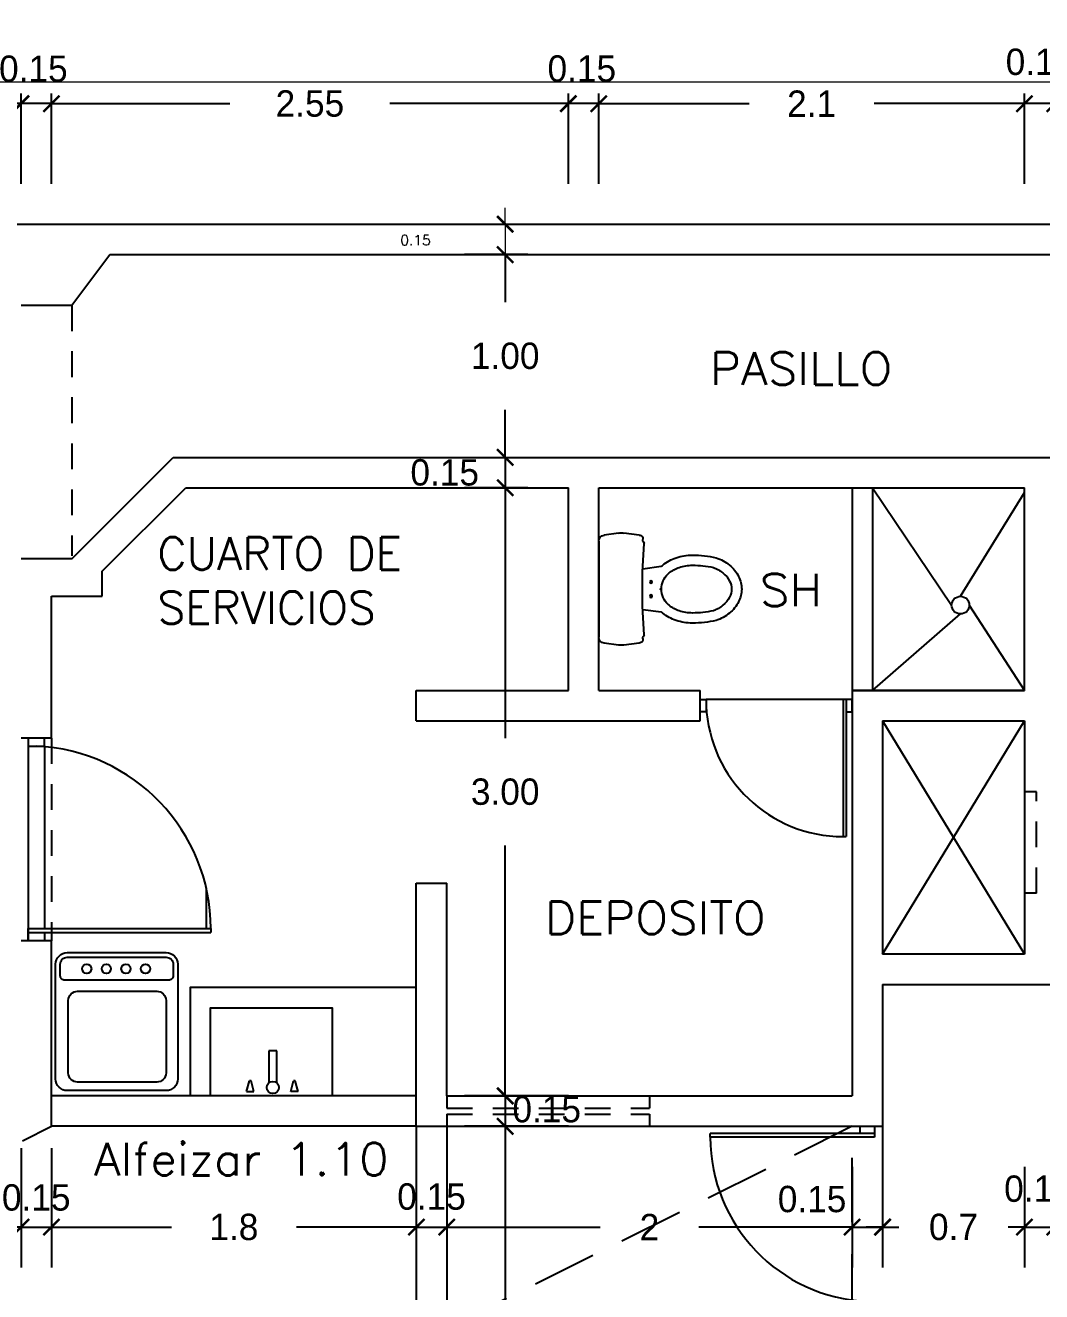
# Model space of a CAD drawing. Header units: millimetres. Extents: x 223 to 336, y 70 to 139.
# Drawn here: x 314.2 to 319.22, y 129.9 to 136.14 of the extents above; entities that cross this region are included whole.
import ezdxf

# ---------------------------------------------------------------- set-up
doc = ezdxf.new("R2010")
doc.units = ezdxf.units.MM
doc.linetypes.add('HIDDEN', pattern=[9.525, 6.35, -3.175])
doc.layers.add('COTAS', color=3, linetype='Continuous', lineweight=9)
for name, color, linetype in [('MUEBLES', 253, 'Continuous'), ('MUROS', 5, 'Continuous'), ('MUROS-BAJOS', 40, 'Continuous'), ('pisos', 8, 'Continuous'), ('PROYECCIONES', 6, 'HIDDEN'), ('PUERTAS', 2, 'Continuous'), ('TEXTOS', 4, 'Continuous')]:
    doc.layers.add(name, color=color, linetype=linetype)
doc.styles.add('ROMANS', font='romans.shx', dxfattribs={"height": 0.05})
doc.dimstyles.new('ISO-25', dxfattribs={"dimtxt": 0.13, "dimasz": 0.08, "dimexe": 0.2, "dimexo": 0.2, "dimgap": 0.2, "dimtad": 0, "dimtih": 1, "dimtoh": 1, "dimdec": 3, "dimdsep": 46, "dimtxsty": 'Standard', "dimblk": 'ARCHTICK', "dimcen": 3, "dimadec": 0, "dimazin": 0, "dimtfac": 1, "dimtdec": 3, "dimtmove": 0, "dimatfit": 3, "dimldrblk": 'ARCHTICK', "dimfxl": 1, "dimarcsym": 0})

# ---------------------------------------------------------------- blocks, each defined once
blk = doc.blocks.new('_ARCHTICK')
at = {"color": 0, "linetype": 'ByBlock', "const_width": 0.15}
blk.add_lwpolyline([(-0.5, -0.5), (0.5, 0.5)], dxfattribs=at)
blk = doc.blocks.new('*D321')
at = {"layer": 'COTAS', "color": 0, "lineweight": -2, "ltscale": 0.05, "transparency": 16777216}
for p, q in [((298.2851, 135.3628), (298.2851, 136.9133)), ((334.345, 135.3628), (334.345, 136.9133)), ((298.2851, 136.8633), (315.8659, 136.8633)), ((334.345, 136.8633), (316.7642, 136.8633))]:
    blk.add_line(p, q, dxfattribs=at)
at = {"layer": 'Defpoints', "color": 0, "ltscale": 0.05, "transparency": 16777216}
for p in [(298.2851, 136.8633), (298.2851, 135.1628), (334.345, 135.1628)]:
    blk.add_point(p, dxfattribs=at)
at = {"layer": 'COTAS', "color": 0, "lineweight": -2, "ltscale": 0.05, "transparency": 16777216, "xscale": 0.08, "yscale": 0.08, "zscale": 0.08, "rotation": 180}
blk.add_blockref('_ARCHTICK', (298.2851, 136.8633), dxfattribs=at)
at = {"layer": 'COTAS', "color": 0, "lineweight": -2, "ltscale": 0.05, "transparency": 16777216, "xscale": 0.08, "yscale": 0.08, "zscale": 0.08}
blk.add_blockref('_ARCHTICK', (334.345, 136.8633), dxfattribs=at)
at = {"layer": 'COTAS', "color": 0, "ltscale": 0.05, "transparency": 16777216, "insert": (316.315, 136.8633), "char_height": 0.13, "attachment_point": 5}
blk.add_mtext('36.06', dxfattribs=at)
blk = doc.blocks.new('*D382')
at = {"layer": 'COTAS', "color": 0, "lineweight": -2, "ltscale": 0.05, "transparency": 16777216}
for p, q in [((316.8806, 130.7128), (316.3691, 130.7128)), ((316.5691, 130.7128), (316.5691, 129.1778)), ((316.5691, 127.1128), (316.5691, 128.6478)), ((316.8806, 127.1128), (316.3691, 127.1128))]:
    blk.add_line(p, q, dxfattribs=at)
at = {"layer": 'Defpoints', "color": 0, "ltscale": 0.05, "transparency": 16777216}
for p in [(317.0806, 130.7128), (316.5691, 127.1128), (317.0806, 127.1128)]:
    blk.add_point(p, dxfattribs=at)
at = {"layer": 'COTAS', "color": 0, "lineweight": -2, "ltscale": 0.05, "transparency": 16777216, "xscale": 0.08, "yscale": 0.08, "zscale": 0.08}
for p, rotation in [((316.5691, 130.7128), 90), ((316.5691, 127.1128), 270)]:
    blk.add_blockref('_ARCHTICK', p, dxfattribs=dict(at, rotation=rotation))
at = {"layer": 'COTAS', "color": 0, "ltscale": 0.05, "transparency": 16777216, "insert": (316.5691, 128.9128), "char_height": 0.13, "attachment_point": 5}
blk.add_mtext('3.6', dxfattribs=at)
blk = doc.blocks.new('*D390')
at = {"layer": 'COTAS', "color": 0, "lineweight": -2, "ltscale": 0.05, "transparency": 16777216}
for p, q in [((314.3306, 135.3625), (314.3306, 135.8074)), ((316.8806, 135.6675), (316.8806, 135.8074)), ((314.3306, 135.7574), (315.2106, 135.7574)), ((316.8806, 135.7574), (316.0006, 135.7574))]:
    blk.add_line(p, q, dxfattribs=at)
at = {"layer": 'Defpoints', "color": 0, "ltscale": 0.05, "transparency": 16777216}
for p in [(314.3306, 135.7574), (316.8806, 135.4675), (314.3306, 135.1625)]:
    blk.add_point(p, dxfattribs=at)
at = {"layer": 'COTAS', "color": 0, "lineweight": -2, "ltscale": 0.05, "transparency": 16777216, "xscale": 0.08, "yscale": 0.08, "zscale": 0.08, "rotation": 180}
blk.add_blockref('_ARCHTICK', (314.3306, 135.7574), dxfattribs=at)
at = {"layer": 'COTAS', "color": 0, "lineweight": -2, "ltscale": 0.05, "transparency": 16777216, "xscale": 0.08, "yscale": 0.08, "zscale": 0.08}
blk.add_blockref('_ARCHTICK', (316.8806, 135.7574), dxfattribs=at)
at = {"layer": 'COTAS', "color": 0, "ltscale": 0.05, "transparency": 16777216, "insert": (315.6056, 135.7574), "char_height": 0.13, "attachment_point": 5}
blk.add_mtext('2.55', dxfattribs=at)
blk = doc.blocks.new('*D433')
at = {"layer": 'COTAS', "color": 0, "lineweight": -2, "ltscale": 0.05, "transparency": 16777216}
for p, q in [((316.1306, 130.6628), (316.1306, 130.0158)), ((314.3306, 130.6056), (314.3306, 130.0158)), ((314.3306, 130.2158), (314.9223, 130.2158)), ((316.1306, 130.2158), (315.539, 130.2158))]:
    blk.add_line(p, q, dxfattribs=at)
at = {"layer": 'Defpoints', "color": 0, "ltscale": 0.05, "transparency": 16777216}
for p in [(314.3306, 130.8056), (316.1306, 130.8628), (316.1306, 130.2158)]:
    blk.add_point(p, dxfattribs=at)
at = {"layer": 'COTAS', "color": 0, "lineweight": -2, "ltscale": 0.05, "transparency": 16777216, "xscale": 0.08, "yscale": 0.08, "zscale": 0.08, "rotation": 180}
blk.add_blockref('_ARCHTICK', (314.3306, 130.2158), dxfattribs=at)
at = {"layer": 'COTAS', "color": 0, "lineweight": -2, "ltscale": 0.05, "transparency": 16777216, "xscale": 0.08, "yscale": 0.08, "zscale": 0.08}
blk.add_blockref('_ARCHTICK', (316.1306, 130.2158), dxfattribs=at)
at = {"layer": 'COTAS', "color": 0, "ltscale": 0.05, "transparency": 16777216, "insert": (315.2306, 130.2158), "char_height": 0.13, "attachment_point": 5}
blk.add_mtext('1.8', dxfattribs=at)
blk = doc.blocks.new('*D432')
at = {"layer": 'COTAS', "color": 0, "lineweight": -2, "ltscale": 0.05, "transparency": 16777216}
for p, q in [((314.1806, 130.6056), (314.1806, 130.0158)), ((314.3306, 130.6056), (314.3306, 130.0158)), ((314.1806, 130.2158), (314.1006, 130.2158)), ((314.1806, 130.2158), (314.3306, 130.2158)), ((314.3306, 130.2158), (314.4106, 130.2158))]:
    blk.add_line(p, q, dxfattribs=at)
at = {"layer": 'Defpoints', "color": 0, "ltscale": 0.05, "transparency": 16777216}
for p in [(314.1806, 130.8056), (314.3306, 130.8056), (314.3306, 130.2158)]:
    blk.add_point(p, dxfattribs=at)
at = {"layer": 'COTAS', "color": 0, "lineweight": -2, "ltscale": 0.05, "transparency": 16777216, "xscale": 0.08, "yscale": 0.08, "zscale": 0.08}
blk.add_blockref('_ARCHTICK', (314.1806, 130.2158), dxfattribs=at)
at = {"layer": 'COTAS', "color": 0, "lineweight": -2, "ltscale": 0.05, "transparency": 16777216, "xscale": 0.08, "yscale": 0.08, "zscale": 0.08, "rotation": 180}
blk.add_blockref('_ARCHTICK', (314.3306, 130.2158), dxfattribs=at)
at = {"layer": 'COTAS', "color": 0, "ltscale": 0.05, "transparency": 16777216, "insert": (314.2556, 130.3611), "char_height": 0.13, "attachment_point": 5}
blk.add_mtext('0.15', dxfattribs=at)
blk = doc.blocks.new('*D385')
at = {"layer": 'COTAS', "color": 0, "lineweight": -2, "ltscale": 0.05, "transparency": 16777216}
for p, q in [((312.3806, 135.3625), (312.3806, 135.8074)), ((314.1806, 135.6675), (314.1806, 135.8074)), ((312.3806, 135.7574), (312.9723, 135.7574)), ((314.1806, 135.7574), (313.589, 135.7574))]:
    blk.add_line(p, q, dxfattribs=at)
at = {"layer": 'Defpoints', "color": 0, "ltscale": 0.05, "transparency": 16777216}
for p in [(312.3806, 135.7574), (314.1806, 135.4675), (312.3806, 135.1625)]:
    blk.add_point(p, dxfattribs=at)
at = {"layer": 'COTAS', "color": 0, "lineweight": -2, "ltscale": 0.05, "transparency": 16777216, "xscale": 0.08, "yscale": 0.08, "zscale": 0.08, "rotation": 180}
blk.add_blockref('_ARCHTICK', (312.3806, 135.7574), dxfattribs=at)
at = {"layer": 'COTAS', "color": 0, "lineweight": -2, "ltscale": 0.05, "transparency": 16777216, "xscale": 0.08, "yscale": 0.08, "zscale": 0.08}
blk.add_blockref('_ARCHTICK', (314.1806, 135.7574), dxfattribs=at)
at = {"layer": 'COTAS', "color": 0, "ltscale": 0.05, "transparency": 16777216, "insert": (313.2806, 135.7574), "char_height": 0.13, "attachment_point": 5}
blk.add_mtext('1.8', dxfattribs=at)
blk = doc.blocks.new('*D393')
at = {"layer": 'COTAS', "color": 0, "lineweight": -2, "ltscale": 0.05, "transparency": 16777216}
for p, q in [((314.1806, 135.3625), (314.1806, 135.8074)), ((314.3306, 135.6675), (314.3306, 135.8074)), ((314.1806, 135.7574), (314.1006, 135.7574)), ((314.3306, 135.7574), (314.1806, 135.7574)), ((314.3306, 135.7574), (314.4106, 135.7574))]:
    blk.add_line(p, q, dxfattribs=at)
at = {"layer": 'Defpoints', "color": 0, "ltscale": 0.05, "transparency": 16777216}
for p in [(314.1806, 135.7574), (314.3306, 135.4675), (314.1806, 135.1625)]:
    blk.add_point(p, dxfattribs=at)
at = {"layer": 'COTAS', "color": 0, "lineweight": -2, "ltscale": 0.05, "transparency": 16777216, "xscale": 0.08, "yscale": 0.08, "zscale": 0.08}
blk.add_blockref('_ARCHTICK', (314.1806, 135.7574), dxfattribs=at)
at = {"layer": 'COTAS', "color": 0, "lineweight": -2, "ltscale": 0.05, "transparency": 16777216, "xscale": 0.08, "yscale": 0.08, "zscale": 0.08, "rotation": 180}
blk.add_blockref('_ARCHTICK', (314.3306, 135.7574), dxfattribs=at)
at = {"layer": 'COTAS', "color": 0, "ltscale": 0.05, "transparency": 16777216, "insert": (314.2414, 135.9289), "char_height": 0.13, "attachment_point": 5}
blk.add_mtext('0.15', dxfattribs=at)
blk = doc.blocks.new('*D368')
at = {"layer": 'COTAS', "color": 0, "lineweight": -2, "ltscale": 0.05, "transparency": 16777216}
for p, q in [((316.6806, 133.8628), (316.3691, 133.8628)), ((316.5691, 133.8628), (316.5691, 132.6278)), ((316.5691, 130.8628), (316.5691, 132.0978)), ((316.8806, 130.8628), (316.3691, 130.8628))]:
    blk.add_line(p, q, dxfattribs=at)
at = {"layer": 'Defpoints', "color": 0, "ltscale": 0.05, "transparency": 16777216}
for p in [(316.8806, 133.8628), (316.5691, 130.8628), (317.0806, 130.8628)]:
    blk.add_point(p, dxfattribs=at)
at = {"layer": 'COTAS', "color": 0, "lineweight": -2, "ltscale": 0.05, "transparency": 16777216, "xscale": 0.08, "yscale": 0.08, "zscale": 0.08}
for p, rotation in [((316.5691, 133.8628), 90), ((316.5691, 130.8628), 270)]:
    blk.add_blockref('_ARCHTICK', p, dxfattribs=dict(at, rotation=rotation))
at = {"layer": 'COTAS', "color": 0, "ltscale": 0.05, "transparency": 16777216, "insert": (316.5691, 132.3628), "char_height": 0.13, "attachment_point": 5}
blk.add_mtext('3.00', dxfattribs=at)
blk = doc.blocks.new('*D451')
at = {"layer": 'COTAS', "color": 0, "lineweight": -2, "ltscale": 0.05, "transparency": 16777216}
for p, q in [((319.1306, 130.5128), (319.1306, 130.0158)), ((319.2806, 130.5321), (319.2806, 130.0158)), ((319.1306, 130.2158), (319.0506, 130.2158)), ((319.1306, 130.2158), (319.2806, 130.2158)), ((319.2806, 130.2158), (319.3606, 130.2158))]:
    blk.add_line(p, q, dxfattribs=at)
at = {"layer": 'Defpoints', "color": 0, "ltscale": 0.05, "transparency": 16777216}
for p in [(319.1306, 130.7128), (319.2806, 130.7321), (319.2806, 130.2158)]:
    blk.add_point(p, dxfattribs=at)
at = {"layer": 'COTAS', "color": 0, "lineweight": -2, "ltscale": 0.05, "transparency": 16777216, "xscale": 0.08, "yscale": 0.08, "zscale": 0.08}
blk.add_blockref('_ARCHTICK', (319.1306, 130.2158), dxfattribs=at)
at = {"layer": 'COTAS', "color": 0, "lineweight": -2, "ltscale": 0.05, "transparency": 16777216, "xscale": 0.08, "yscale": 0.08, "zscale": 0.08, "rotation": 180}
blk.add_blockref('_ARCHTICK', (319.2806, 130.2158), dxfattribs=at)
at = {"layer": 'COTAS', "color": 0, "ltscale": 0.05, "transparency": 16777216, "insert": (319.1997, 130.4044), "char_height": 0.13, "attachment_point": 5}
blk.add_mtext('0.15', dxfattribs=at)
blk = doc.blocks.new('*D450')
at = {"layer": 'COTAS', "color": 0, "lineweight": -2, "ltscale": 0.05, "transparency": 16777216}
for p, q in [((318.4306, 131.3628), (318.4306, 130.0158)), ((319.1306, 130.5128), (319.1306, 130.0158)), ((318.4306, 130.2158), (318.3506, 130.2158)), ((318.4306, 130.2158), (318.4615, 130.2158)), ((319.1306, 130.2158), (319.0998, 130.2158)), ((319.1306, 130.2158), (319.2106, 130.2158))]:
    blk.add_line(p, q, dxfattribs=at)
at = {"layer": 'Defpoints', "color": 0, "ltscale": 0.05, "transparency": 16777216}
for p in [(318.4306, 131.5628), (319.1306, 130.7128), (319.1306, 130.2158)]:
    blk.add_point(p, dxfattribs=at)
at = {"layer": 'COTAS', "color": 0, "lineweight": -2, "ltscale": 0.05, "transparency": 16777216, "xscale": 0.08, "yscale": 0.08, "zscale": 0.08}
blk.add_blockref('_ARCHTICK', (318.4306, 130.2158), dxfattribs=at)
at = {"layer": 'COTAS', "color": 0, "lineweight": -2, "ltscale": 0.05, "transparency": 16777216, "xscale": 0.08, "yscale": 0.08, "zscale": 0.08, "rotation": 180}
blk.add_blockref('_ARCHTICK', (319.1306, 130.2158), dxfattribs=at)
at = {"layer": 'COTAS', "color": 0, "ltscale": 0.05, "transparency": 16777216, "insert": (318.7806, 130.2158), "char_height": 0.13, "attachment_point": 5}
blk.add_mtext('0.7', dxfattribs=at)
blk = doc.blocks.new('*D443')
at = {"layer": 'COTAS', "color": 0, "lineweight": -2, "ltscale": 0.05, "transparency": 16777216}
for p, q in [((318.2806, 130.5128), (318.2806, 130.0158)), ((318.4306, 130.5128), (318.4306, 130.0158)), ((318.2806, 130.2158), (318.2006, 130.2158)), ((318.2806, 130.2158), (318.4306, 130.2158)), ((318.4306, 130.2158), (318.5106, 130.2158))]:
    blk.add_line(p, q, dxfattribs=at)
at = {"layer": 'Defpoints', "color": 0, "ltscale": 0.05, "transparency": 16777216}
for p in [(318.2806, 130.7128), (318.4306, 130.7128), (318.4306, 130.2158)]:
    blk.add_point(p, dxfattribs=at)
at = {"layer": 'COTAS', "color": 0, "lineweight": -2, "ltscale": 0.05, "transparency": 16777216, "xscale": 0.08, "yscale": 0.08, "zscale": 0.08}
blk.add_blockref('_ARCHTICK', (318.2806, 130.2158), dxfattribs=at)
at = {"layer": 'COTAS', "color": 0, "lineweight": -2, "ltscale": 0.05, "transparency": 16777216, "xscale": 0.08, "yscale": 0.08, "zscale": 0.08, "rotation": 180}
blk.add_blockref('_ARCHTICK', (318.4306, 130.2158), dxfattribs=at)
at = {"layer": 'COTAS', "color": 0, "ltscale": 0.05, "transparency": 16777216, "insert": (318.0829, 130.3533), "char_height": 0.13, "attachment_point": 5}
blk.add_mtext('0.15', dxfattribs=at)
blk = doc.blocks.new('*D435')
at = {"layer": 'COTAS', "color": 0, "lineweight": -2, "ltscale": 0.05, "transparency": 16777216}
for p, q in [((316.2806, 130.6628), (316.2806, 130.0158)), ((318.2806, 130.4885), (318.2806, 130.0158)), ((316.2806, 130.2158), (317.0373, 130.2158)), ((318.2806, 130.2158), (317.524, 130.2158))]:
    blk.add_line(p, q, dxfattribs=at)
at = {"layer": 'Defpoints', "color": 0, "ltscale": 0.05, "transparency": 16777216}
for p in [(316.2806, 130.8628), (318.2806, 130.6885), (318.2806, 130.2158)]:
    blk.add_point(p, dxfattribs=at)
at = {"layer": 'COTAS', "color": 0, "lineweight": -2, "ltscale": 0.05, "transparency": 16777216, "xscale": 0.08, "yscale": 0.08, "zscale": 0.08, "rotation": 180}
blk.add_blockref('_ARCHTICK', (316.2806, 130.2158), dxfattribs=at)
at = {"layer": 'COTAS', "color": 0, "lineweight": -2, "ltscale": 0.05, "transparency": 16777216, "xscale": 0.08, "yscale": 0.08, "zscale": 0.08}
blk.add_blockref('_ARCHTICK', (318.2806, 130.2158), dxfattribs=at)
at = {"layer": 'COTAS', "color": 0, "ltscale": 0.05, "transparency": 16777216, "insert": (317.2806, 130.2158), "char_height": 0.13, "attachment_point": 5}
blk.add_mtext('2', dxfattribs=at)
blk = doc.blocks.new('*D381')
at = {"layer": 'COTAS', "color": 0, "lineweight": -2, "ltscale": 0.05, "transparency": 16777216}
for p, q in [((316.5691, 130.8628), (316.5691, 130.9428)), ((316.8806, 130.8628), (316.3691, 130.8628)), ((316.5691, 130.8628), (316.5691, 130.7128)), ((316.5691, 130.8628), (316.5691, 130.7128)), ((316.8806, 130.7128), (316.3691, 130.7128)), ((316.5691, 130.7128), (316.5691, 130.6328))]:
    blk.add_line(p, q, dxfattribs=at)
at = {"layer": 'Defpoints', "color": 0, "ltscale": 0.05, "transparency": 16777216}
for p in [(317.0806, 130.8628), (316.5691, 130.7128), (317.0806, 130.7128)]:
    blk.add_point(p, dxfattribs=at)
at = {"layer": 'COTAS', "color": 0, "lineweight": -2, "ltscale": 0.05, "transparency": 16777216, "xscale": 0.08, "yscale": 0.08, "zscale": 0.08}
for p, rotation in [((316.5691, 130.8628), 270), ((316.5691, 130.7128), 90)]:
    blk.add_blockref('_ARCHTICK', p, dxfattribs=dict(at, rotation=rotation))
at = {"layer": 'COTAS', "color": 0, "ltscale": 0.05, "transparency": 16777216, "insert": (316.7739, 130.7965), "char_height": 0.13, "attachment_point": 5}
blk.add_mtext('0.15', dxfattribs=at)
blk = doc.blocks.new('*D434')
at = {"layer": 'COTAS', "color": 0, "lineweight": -2, "ltscale": 0.05, "transparency": 16777216}
for p, q in [((316.1306, 130.6628), (316.1306, 130.0158)), ((316.2806, 130.6628), (316.2806, 130.0158)), ((316.1306, 130.2158), (316.0506, 130.2158)), ((316.1306, 130.2158), (316.2806, 130.2158)), ((316.2806, 130.2158), (316.3606, 130.2158))]:
    blk.add_line(p, q, dxfattribs=at)
at = {"layer": 'Defpoints', "color": 0, "ltscale": 0.05, "transparency": 16777216}
for p in [(316.1306, 130.8628), (316.2806, 130.8628), (316.2806, 130.2158)]:
    blk.add_point(p, dxfattribs=at)
at = {"layer": 'COTAS', "color": 0, "lineweight": -2, "ltscale": 0.05, "transparency": 16777216, "xscale": 0.08, "yscale": 0.08, "zscale": 0.08}
blk.add_blockref('_ARCHTICK', (316.1306, 130.2158), dxfattribs=at)
at = {"layer": 'COTAS', "color": 0, "lineweight": -2, "ltscale": 0.05, "transparency": 16777216, "xscale": 0.08, "yscale": 0.08, "zscale": 0.08, "rotation": 180}
blk.add_blockref('_ARCHTICK', (316.2806, 130.2158), dxfattribs=at)
at = {"layer": 'COTAS', "color": 0, "ltscale": 0.05, "transparency": 16777216, "insert": (316.2056, 130.3656), "char_height": 0.13, "attachment_point": 5}
blk.add_mtext('0.15', dxfattribs=at)
blk = doc.blocks.new('*D389')
at = {"layer": 'COTAS', "color": 0, "lineweight": -2, "ltscale": 0.05, "transparency": 16777216}
for p, q in [((316.8806, 135.3626), (316.8806, 135.8074)), ((317.0306, 135.3626), (317.0306, 135.8074)), ((316.8806, 135.7574), (316.8006, 135.7574)), ((317.0306, 135.7574), (316.8806, 135.7574)), ((317.0306, 135.7574), (317.1106, 135.7574))]:
    blk.add_line(p, q, dxfattribs=at)
at = {"layer": 'Defpoints', "color": 0, "ltscale": 0.05, "transparency": 16777216}
for p in [(316.8806, 135.7574), (316.8806, 135.1626), (317.0306, 135.1626)]:
    blk.add_point(p, dxfattribs=at)
at = {"layer": 'COTAS', "color": 0, "lineweight": -2, "ltscale": 0.05, "transparency": 16777216, "xscale": 0.08, "yscale": 0.08, "zscale": 0.08}
blk.add_blockref('_ARCHTICK', (316.8806, 135.7574), dxfattribs=at)
at = {"layer": 'COTAS', "color": 0, "lineweight": -2, "ltscale": 0.05, "transparency": 16777216, "xscale": 0.08, "yscale": 0.08, "zscale": 0.08, "rotation": 180}
blk.add_blockref('_ARCHTICK', (317.0306, 135.7574), dxfattribs=at)
at = {"layer": 'COTAS', "color": 0, "ltscale": 0.05, "transparency": 16777216, "insert": (316.9471, 135.9298), "char_height": 0.13, "attachment_point": 5}
blk.add_mtext('0.15', dxfattribs=at)
blk = doc.blocks.new('*D411')
at = {"layer": 'COTAS', "color": 0, "lineweight": -2, "ltscale": 0.05, "transparency": 16777216}
for p, q in [((319.1306, 135.3627), (319.1306, 135.8074)), ((319.2806, 135.3627), (319.2806, 135.8074)), ((319.1306, 135.7574), (319.0506, 135.7574)), ((319.2806, 135.7574), (319.1306, 135.7574)), ((319.2806, 135.7574), (319.3606, 135.7574))]:
    blk.add_line(p, q, dxfattribs=at)
at = {"layer": 'Defpoints', "color": 0, "ltscale": 0.05, "transparency": 16777216}
for p in [(319.1306, 135.7574), (319.1306, 135.1627), (319.2806, 135.1627)]:
    blk.add_point(p, dxfattribs=at)
at = {"layer": 'COTAS', "color": 0, "lineweight": -2, "ltscale": 0.05, "transparency": 16777216, "xscale": 0.08, "yscale": 0.08, "zscale": 0.08}
blk.add_blockref('_ARCHTICK', (319.1306, 135.7574), dxfattribs=at)
at = {"layer": 'COTAS', "color": 0, "lineweight": -2, "ltscale": 0.05, "transparency": 16777216, "xscale": 0.08, "yscale": 0.08, "zscale": 0.08, "rotation": 180}
blk.add_blockref('_ARCHTICK', (319.2806, 135.7574), dxfattribs=at)
at = {"layer": 'COTAS', "color": 0, "ltscale": 0.05, "transparency": 16777216, "insert": (319.2073, 135.963), "char_height": 0.13, "attachment_point": 5}
blk.add_mtext('0.15', dxfattribs=at)
blk = doc.blocks.new('*D360')
at = {"layer": 'COTAS', "color": 0, "lineweight": -2, "ltscale": 0.05, "transparency": 16777216}
for p, q in [((317.0306, 135.6675), (317.0306, 135.8074)), ((319.1306, 135.6675), (319.1306, 135.8074)), ((317.0306, 135.7574), (317.7723, 135.7574)), ((319.1306, 135.7574), (318.389, 135.7574))]:
    blk.add_line(p, q, dxfattribs=at)
at = {"layer": 'Defpoints', "color": 0, "ltscale": 0.05, "transparency": 16777216}
for p in [(317.0306, 135.7574), (317.0306, 135.4675), (319.1306, 135.4675)]:
    blk.add_point(p, dxfattribs=at)
at = {"layer": 'COTAS', "color": 0, "lineweight": -2, "ltscale": 0.05, "transparency": 16777216, "xscale": 0.08, "yscale": 0.08, "zscale": 0.08, "rotation": 180}
blk.add_blockref('_ARCHTICK', (317.0306, 135.7574), dxfattribs=at)
at = {"layer": 'COTAS', "color": 0, "lineweight": -2, "ltscale": 0.05, "transparency": 16777216, "xscale": 0.08, "yscale": 0.08, "zscale": 0.08}
blk.add_blockref('_ARCHTICK', (319.1306, 135.7574), dxfattribs=at)
at = {"layer": 'COTAS', "color": 0, "ltscale": 0.05, "transparency": 16777216, "insert": (318.0806, 135.7574), "char_height": 0.13, "attachment_point": 5}
blk.add_mtext('2.1', dxfattribs=at)
blk = doc.blocks.new('Waters02')
for p, q in [((-0.2369, 0), (0, 0)), ((0, 0), (0.2369, 0)), ((0.2369, 0), (0, 0)), ((-0.2763, -0.0968), (-0.2666, -0.0259)), ((0.2763, -0.0968), (0.2666, -0.0259)), ((-0.2665, -0.1989), (-0.2764, -0.1232)), ((0.2665, -0.1989), (0.2764, -0.1232)), ((-0.0999, -0.2168), (-0.1124, -0.3084)), ((0.1001, -0.2168), (0.1123, -0.3084))]:
    blk.add_line(p, q)
for points in [[(-0.1124, -0.3084, 0.013963), (-0.1187, -0.3158, 0.089637), (-0.1546, -0.3811, 0.081306), (-0.1679, -0.462, 0.056545), (-0.1546, -0.5792, 0.089637), (-0.1187, -0.6444, 0.104644), (-0.0624, -0.69, 0.118458), (0, -0.705, 0.108474)], [(0, -0.705, 0.118458), (0.0624, -0.69, 0.104644), (0.1187, -0.6444, 0.089637), (0.1546, -0.5792, 0.056545), (0.1679, -0.462, 0.081306), (0.1546, -0.3811, 0.089637), (0.1187, -0.3158, 0.014084), (0.1123, -0.3084, 0.108474)], [(-0.0754, -0.3421, 0.013963), (-0.0799, -0.3474, 0.089637), (-0.1073, -0.397, 0.081306), (-0.1179, -0.462, 0.055176), (-0.1065, -0.5655, 0.085892), (-0.0799, -0.6129, 0.104644), (-0.0397, -0.6455, 0.118458), (0, -0.655, 0.118458)], [(0, -0.655, 0.118458), (0.0397, -0.6455, 0.104644), (0.0799, -0.6129, 0.085892), (0.1065, -0.5655, 0.055176), (0.1179, -0.462, 0.081306), (0.1073, -0.397, 0.089637), (0.0799, -0.3474, 0.014084), (0.0753, -0.342, 0.014084)]]:
    blk.add_lwpolyline(points, format="xyb")
for centre in [(-0.0351, -0.2578), (0.0352, -0.2578)]:
    blk.add_circle(centre, 0.00635)
for centre, radius, start, end in [((-0.2369, -0.03), 0.03, 90, 172.23483), ((0.2369, -0.03), 0.03, 7.76517, 90), ((-0.1772, -0.1103), 0.1, 172.23483, 187.43141), ((0.1772, -0.1103), 0.1, 352.56859, 7.76517), ((-0.2368, -0.195), 0.03, 187.43141, 224.95324), ((-0.2492, -0.1825), 0.0348, 255.42526, 291.0227), ((-0.223, -0.2095), 0.0148, 201.68967, 259.56391), ((0.0001, -3.0244), 2.8094, 90.00157, 94.60914), ((0.0001, -3.0244), 2.8094, 85.39307, 90.00157), ((-0.0001, -3.0244), 2.8094, 85.39086, 89.99843), ((0.223, -0.2095), 0.0148, 280.43609, 338.31033), ((0.2492, -0.1825), 0.0348, 248.9773, 284.57474), ((0.2368, -0.195), 0.03, 315.04676, 352.56859), ((0, -0.4116), 0.1025, 42.73136, 137.3026)]:
    blk.add_arc(centre, radius, start, end)
blk.add_point((0, -0.305))
blk = doc.blocks.new('*D392')
at = {"layer": 'COTAS', "color": 0, "lineweight": -2, "ltscale": 0.05, "transparency": 16777216}
for p, q in [((316.5691, 134.0128), (316.5691, 134.0928)), ((316.5691, 134.0128), (316.5691, 133.8628)), ((316.5691, 134.0128), (316.5691, 133.8628)), ((316.6806, 133.8628), (316.3691, 133.8628)), ((316.5691, 133.8628), (316.5691, 133.7828))]:
    blk.add_line(p, q, dxfattribs=at)
at = {"layer": 'Defpoints', "color": 0, "ltscale": 0.05, "transparency": 16777216}
for p in [(316.5691, 134.0128), (316.5691, 133.8628), (316.8806, 133.8628)]:
    blk.add_point(p, dxfattribs=at)
at = {"layer": 'COTAS', "color": 0, "lineweight": -2, "ltscale": 0.05, "transparency": 16777216, "xscale": 0.08, "yscale": 0.08, "zscale": 0.08}
for p, rotation in [((316.5691, 134.0128), 270), ((316.5691, 133.8628), 90)]:
    blk.add_blockref('_ARCHTICK', p, dxfattribs=dict(at, rotation=rotation))
at = {"layer": 'COTAS', "color": 0, "ltscale": 0.05, "transparency": 16777216, "insert": (316.2706, 133.9378), "char_height": 0.13, "attachment_point": 5}
blk.add_mtext('0.15', dxfattribs=at)
blk = doc.blocks.new('*D391')
at = {"layer": 'COTAS', "color": 0, "lineweight": -2, "ltscale": 0.05, "transparency": 16777216}
for p, q in [((316.6806, 135.0128), (316.3691, 135.0128)), ((316.5691, 135.0128), (316.5691, 134.7778)), ((316.5691, 134.0128), (316.5691, 134.2478))]:
    blk.add_line(p, q, dxfattribs=at)
at = {"layer": 'Defpoints', "color": 0, "ltscale": 0.05, "transparency": 16777216}
for p in [(316.8806, 135.0128), (316.5691, 134.0128), (316.5691, 134.0128)]:
    blk.add_point(p, dxfattribs=at)
at = {"layer": 'COTAS', "color": 0, "lineweight": -2, "ltscale": 0.05, "transparency": 16777216, "xscale": 0.08, "yscale": 0.08, "zscale": 0.08}
for p, rotation in [((316.5691, 135.0128), 90), ((316.5691, 134.0128), 270)]:
    blk.add_blockref('_ARCHTICK', p, dxfattribs=dict(at, rotation=rotation))
at = {"layer": 'COTAS', "color": 0, "ltscale": 0.05, "transparency": 16777216, "insert": (316.5691, 134.5128), "char_height": 0.13, "attachment_point": 5}
blk.add_mtext('1.00', dxfattribs=at)

msp = doc.modelspace()

# ---------------------------------------------------------------- linework, layer by layer
at = {"layer": 'COTAS', "color": 6, "ltscale": 0.05}
msp.add_line((297.76298, 135.86427), (336.0435, 135.86427), dxfattribs=at)
at = {"layer": 'COTAS', "ltscale": 0.05}
for p, q in [((316.56907, 135.16281), (316.56907, 135.24281)), ((316.68064, 135.16281), (316.36907, 135.16281)), ((316.56907, 135.16281), (316.56907, 135.01281)), ((316.68064, 135.01281), (316.36907, 135.01281)), ((316.56907, 135.01281), (316.56907, 134.85281))]:
    msp.add_line(p, q, dxfattribs=at)
at = {"layer": 'MUEBLES'}
for p, q in [((315.40318, 131.08441), (315.40318, 130.92677)), ((315.44318, 131.08441), (315.40318, 131.08441)), ((315.44318, 130.92677), (315.44318, 131.08441)), ((315.2923, 130.88537), (315.30775, 130.9365)), ((315.31569, 130.9365), (315.30775, 130.9365)), ((315.32933, 130.88537), (315.31569, 130.9365)), ((315.51094, 130.88537), (315.52461, 130.93663)), ((315.53248, 130.93663), (315.52461, 130.93663)), ((315.54796, 130.88537), (315.53248, 130.93663)), ((315.2923, 130.88537), (315.32933, 130.88537)), ((315.54796, 130.88537), (315.51094, 130.88537))]:
    msp.add_line(p, q, dxfattribs=at)
for points in [[(314.89699, 130.88914), (314.40814, 130.88914, -0.4142136), (314.3513, 130.94598), (314.3513, 131.51263, -0.4142136), (314.40814, 131.56948), (314.89699, 131.56948, -0.4142136), (314.95383, 131.51263), (314.95383, 130.94598, -0.4142136)], [(314.37404, 131.45579), (314.37404, 131.51263, -0.4142136), (314.40814, 131.54674), (314.89699, 131.54674, -0.4142136), (314.93109, 131.51263), (314.93109, 131.45579, -0.4142136), (314.90835, 131.43305), (314.39677, 131.43305, -0.4142136)], [(314.41388, 131.33366, -0.4142136), (314.45936, 131.37913), (314.85043, 131.37913, -0.4142136), (314.8959, 131.33366), (314.8959, 130.97605, -0.4142136), (314.85043, 130.93057), (314.45936, 130.93057, -0.4142136), (314.41388, 130.97605)]]:
    msp.add_lwpolyline(points, format="xyb", close=True, dxfattribs=at)
for points in [[(316.13064, 131.39749), (315.01508, 131.39749), (315.01508, 130.86281)], [(315.11508, 130.86281), (315.11508, 131.29749), (315.71508, 131.29749), (315.71508, 130.86281)]]:
    msp.add_lwpolyline(points, dxfattribs=at)
for centre, radius in [((314.50477, 131.4899), 0.02274), ((314.60141, 131.4899), 0.02274), ((314.69804, 131.4899), 0.02274), ((314.79467, 131.4899), 0.02274), ((315.42318, 130.90441), 0.03)]:
    msp.add_circle(centre, radius, dxfattribs=at)
at = {"layer": 'MUROS'}
for p, q in [((305.24661, 135.16234), (325.98064, 135.16281)), ((314.61814, 135.01281), (321.98064, 135.01281)), ((314.18064, 134.76281), (314.43064, 134.76281)), ((314.93064, 134.01281), (319.83064, 134.01281)), ((319.13064, 134.01281), (319.83064, 134.01281)), ((314.99277, 133.86281), (316.88064, 133.86281)), ((317.03064, 133.86281), (319.13064, 133.86281)), ((316.13064, 132.86281), (316.88064, 132.86281)), ((317.03064, 132.86281), (317.53064, 132.86281)), ((318.28064, 132.86281), (319.13064, 132.86281)), ((319.13064, 132.86281), (318.28064, 132.86281)), ((316.13064, 132.71281), (317.53064, 132.71281)), ((318.43064, 132.71281), (319.13064, 132.71281)), ((316.13064, 131.91281), (316.28064, 131.91281)), ((318.43064, 131.41281), (320.96287, 131.41281)), ((316.28064, 130.86281), (318.28064, 130.86281)), ((316.13064, 130.71281), (318.43064, 130.71281))]:
    msp.add_line(p, q, dxfattribs=at)
at = {"layer": 'MUROS', "ltscale": 0.05}
for p, q in [((314.43064, 134.76281), (314.61814, 135.01281)), ((314.43064, 133.51281), (314.93064, 134.01281)), ((314.58064, 133.45068), (314.99277, 133.86281)), ((316.88064, 132.86281), (316.88064, 133.86281)), ((317.03064, 132.86281), (317.03064, 133.86281)), ((319.13064, 132.86281), (319.13064, 133.86281)), ((314.43064, 133.51281), (314.18064, 133.51281)), ((314.58064, 133.32813), (314.58064, 133.45068)), ((314.33064, 132.62813), (314.33064, 133.32813)), ((314.33064, 133.32813), (314.58064, 133.32813)), ((316.13064, 132.71281), (316.13064, 132.86281)), ((317.53064, 132.71281), (317.53064, 132.86281)), ((317.53064, 132.71281), (317.53064, 132.86281)), ((318.28064, 132.86281), (318.28064, 131.41281)), ((318.43064, 132.71281), (318.43064, 131.56281)), ((319.13064, 132.71281), (319.13064, 131.56281)), ((314.33064, 132.62813), (314.18064, 132.62813)), ((316.13064, 130.71281), (316.13064, 131.91281)), ((316.28064, 130.86281), (316.28064, 131.91281)), ((314.33064, 131.62813), (314.18064, 131.62813)), ((314.33064, 130.92813), (314.33064, 131.62813)), ((319.13064, 131.56281), (318.43064, 131.56281)), ((318.28064, 131.41281), (318.28064, 130.86281)), ((318.28064, 131.41281), (318.28064, 130.86281)), ((318.43064, 131.41281), (318.43064, 130.71281)), ((314.33064, 130.71281), (314.33064, 130.92813)), ((314.1879, 130.64156), (314.33064, 130.71281))]:
    msp.add_line(p, q, dxfattribs=at)
at = {"layer": 'MUROS-BAJOS', "ltscale": 0.05}
for p, q in [((316.13064, 130.86281), (314.33064, 130.86281)), ((316.13064, 130.71281), (314.33064, 130.71281)), ((316.13064, 130.71281), (316.13064, 128.98781)), ((316.28064, 130.71281), (316.28064, 128.98781))]:
    msp.add_line(p, q, dxfattribs=at)
at = {"layer": 'pisos', "ltscale": 0.05}
for p, q in [((318.28064, 133.86281), (318.28064, 132.86281)), ((318.38064, 133.86281), (318.38064, 132.86281)), ((318.38064, 133.86281), (318.7715, 133.2837)), ((318.81497, 133.32717), (319.13064, 133.8396)), ((318.85843, 133.2837), (319.13064, 132.86281)), ((318.38064, 132.86281), (318.81497, 133.24023)), ((318.23564, 132.81781), (317.56064, 132.81781)), ((318.43064, 131.56281), (319.13064, 132.71281)), ((318.43064, 132.71281), (319.13064, 131.56281)), ((314.21564, 132.62813), (314.21564, 131.62813)), ((314.29564, 132.58813), (314.29564, 131.68813)), ((315.09373, 131.8895), (315.09373, 131.68813)), ((318.33064, 130.71281), (318.33064, 130.71281))]:
    msp.add_line(p, q, dxfattribs=at)
msp.add_circle((318.81497, 133.2837), 0.04347, dxfattribs=at)
at = {"layer": 'PROYECCIONES', "ltscale": 0.02}
for p, q in [((314.43064, 134.76281), (314.43064, 133.52717)), ((314.33064, 132.62813), (314.33064, 131.62813)), ((319.19064, 132.36281), (319.13064, 132.36281)), ((319.19064, 131.86281), (319.19064, 132.36281)), ((319.19064, 131.86281), (319.13064, 131.86281)), ((316.28064, 130.86281), (316.28064, 130.80281)), ((317.28064, 130.86281), (317.28064, 130.80281)), ((316.28064, 130.80281), (317.28064, 130.80281)), ((316.28064, 130.77281), (316.28064, 130.71281)), ((316.28064, 130.77281), (317.28064, 130.77281)), ((317.28064, 130.77281), (317.28064, 130.71281))]:
    msp.add_line(p, q, dxfattribs=at)
at = {"layer": 'PROYECCIONES', "ltscale": 0.05}
for p, q in [((318.28064, 130.71281), (312.69661, 127.92846)), ((318.28064, 129.28781), (318.28064, 130.71281))]:
    msp.add_line(p, q, dxfattribs=at)
at = {"layer": 'PUERTAS', "color": 1}
for p, q in [((318.25064, 132.81781), (318.23564, 132.81781)), ((318.23564, 132.81781), (318.23564, 132.14214)), ((318.25064, 132.81781), (318.25064, 132.14214)), ((318.23564, 132.14214), (318.25064, 132.14214)), ((314.21564, 131.68813), (315.11653, 131.68813)), ((314.21564, 131.66813), (314.21564, 131.68813)), ((315.11653, 131.68813), (315.11653, 131.66813)), ((314.21564, 131.66813), (315.11653, 131.66813)), ((318.39164, 130.67681), (317.58084, 130.67681)), ((317.58084, 130.65881), (317.58084, 130.67681)), ((318.39164, 130.65881), (317.58084, 130.65881)), ((318.39164, 130.67681), (318.39164, 130.65881))]:
    msp.add_line(p, q, dxfattribs=at)
for points in [[(317.53064, 132.81781), (317.56064, 132.81781), (317.56064, 132.75781), (317.53064, 132.75781)], [(318.28064, 132.81781), (318.25064, 132.81781), (318.25064, 132.75781), (318.28064, 132.75781)], [(314.21564, 132.62813), (314.21564, 132.58813), (314.29564, 132.58813), (314.29564, 132.62813)], [(314.21564, 131.62813), (314.21564, 131.66813), (314.29564, 131.66813), (314.29564, 131.62813)], [(318.39164, 130.71281), (318.39164, 130.67681), (318.31964, 130.67681), (318.31964, 130.71281)]]:
    msp.add_lwpolyline(points, close=True, dxfattribs=at)
at = {"layer": 'PUERTAS'}
for centre, radius, start, end in [((318.23564, 132.81781), 0.67567, 182.544804, 270), ((314.21564, 131.68813), 0.90089, 0, 87.455196), ((318.39164, 130.65881), 0.8108, 180, 267.455196)]:
    msp.add_arc(centre, radius, start, end, dxfattribs=at)

# ---------------------------------------------------------------- block references
at = {"layer": 'COTAS', "ltscale": 0.05, "xscale": 0.08, "yscale": 0.08, "zscale": 0.08}
for p, rotation in [((316.56907, 135.16281), 270), ((316.56907, 135.01281), 90)]:
    msp.add_blockref('_ARCHTICK', p, dxfattribs=dict(at, rotation=rotation))
at = {"layer": 'MUEBLES', "ltscale": 0.05, "xscale": -1, "rotation": 90.00000000000648}
msp.add_blockref('Waters02', (317.03064, 133.36281), dxfattribs=at)

# ---------------------------------------------------------------- texts
at = {"layer": 'COTAS', "ltscale": 0.05, "insert": (316.12657, 135.08436), "char_height": 0.05, "attachment_point": 5, "style": 'ROMANS'}
msp.add_mtext('0.15', dxfattribs=at)
at = {"layer": 'TEXTOS', "style": 'ROMANS', "width": 1.065916}
for s, p in [('PASILLO', (317.57917, 134.37109)), ('SH', (317.82518, 133.27895)), ('DEPOSITO', (316.76548, 131.661)), ('Alfeizar 1.10', (314.54024, 130.47072))]:
    msp.add_text(s, height=0.16, dxfattribs=at).set_placement(p)
at = {"layer": 'TEXTOS', "insert": (314.85354, 133.61845), "char_height": 0.16, "width": 1.3287953, "attachment_point": 1, "style": 'ROMANS'}
msp.add_mtext('CUARTO DE SERVICIOS', dxfattribs=at)

# ---------------------------------------------------------------- dimensions: what is measured, and where the dimension line sits
at = {"layer": 'COTAS', "ltscale": 0.05}
for base, p1, p2, override, picture, middle in [((298.28506, 136.8633), (334.345, 135.16281), (298.28506, 135.16281), {"dimscale": 1, "dimexe": 0.05, "dimtmove": 1}, '*D321', (316.31503, 136.8633)), ((312.38061, 135.75736), (314.18064, 135.46749), (312.38061, 135.1625), {"dimscale": 1, "dimexe": 0.05, "dimtmove": 1}, '*D385', (313.28062, 135.75736)), ((314.33062, 135.75736), (316.88064, 135.46749), (314.33062, 135.16255), {"dimscale": 1, "dimexe": 0.05, "dimtmove": 1}, '*D390', (315.60563, 135.75736)), ((317.03064, 135.75736), (319.13064, 135.46749), (317.03064, 135.46749), {"dimscale": 1, "dimexe": 0.05, "dimtmove": 1}, '*D360', (318.08064, 135.75736)), ((319.13064, 130.21582), (318.43064, 131.56281), (319.13064, 130.71281), {"dimscale": 1, "dimtmove": 1}, '*D450', (318.78064, 130.21582)), ((316.13064, 130.21582), (314.33064, 130.80558), (316.13064, 130.86281), {"dimscale": 1, "dimtmove": 1}, '*D433', (315.23064, 130.21582)), ((318.28064, 130.21582), (316.28064, 130.86281), (318.28064, 130.68851), {"dimscale": 1, "dimgap": 0.2, "dimtmove": 1}, '*D435', (317.28064, 130.21582))]:
    dim = msp.add_linear_dim(base=base, p1=p1, p2=p2, dimstyle='ISO-25', override=override, dxfattribs=at)
    dim.commit()
    dim.dimension.update_dxf_attribs({"geometry": picture, "text_midpoint": middle})
for base, p1, p2, override, picture, middle in [((314.18059, 135.75736), (314.33064, 135.46749), (314.18059, 135.16254), {"dimscale": 1, "dimexe": 0.05, "dimtmove": 1}, '*D393', (314.24144, 135.92891)), ((316.88062, 135.75736), (317.03062, 135.16261), (316.88062, 135.1626), {"dimscale": 1, "dimexe": 0.05, "dimtmove": 1}, '*D389', (316.94709, 135.92984)), ((319.13062, 135.75736), (319.28062, 135.16266), (319.13062, 135.16265), {"dimscale": 1, "dimexe": 0.05, "dimtmove": 1}, '*D411', (319.20728, 135.963)), ((314.33064, 130.21582), (314.18064, 130.80558), (314.33064, 130.80558), {"dimscale": 1, "dimtmove": 1}, '*D432', (314.25564, 130.3611)), ((316.28064, 130.21582), (316.13064, 130.86281), (316.28064, 130.86281), {"dimscale": 1, "dimtmove": 1}, '*D434', (316.20564, 130.36563)), ((318.43064, 130.21582), (318.28064, 130.71281), (318.43064, 130.71281), {"dimscale": 1, "dimtmove": 1}, '*D443', (318.08292, 130.35333)), ((319.28064, 130.21582), (319.13064, 130.71281), (319.28064, 130.73212), {"dimscale": 1, "dimtmove": 1}, '*D451', (319.19971, 130.40438))]:
    dim = msp.add_linear_dim(base=base, p1=p1, p2=p2, dimstyle='ISO-25', override=override, dxfattribs=at)
    dim.commit()
    dim.dimension.update_dxf_attribs({"geometry": picture, "text_midpoint": middle, "dimtype": 160})
for base, p1, p2, text, picture, middle in [((316.56907, 134.01281), (316.88064, 135.01281), (316.56907, 134.01281), '1.00', '*D391', (316.56907, 134.51281)), ((316.56907, 130.86281), (316.88064, 133.86281), (317.08064, 130.86281), '3.00', '*D368', (316.56907, 132.36281))]:
    dim = msp.add_linear_dim(base=base, p1=p1, p2=p2, angle=90, text=text, dimstyle='ISO-25', override={"dimscale": 1, "dimtmove": 1}, dxfattribs=at)
    dim.commit()
    dim.dimension.update_dxf_attribs({"geometry": picture, "text_midpoint": middle})
for base, p1, p2, picture, middle in [((316.56907, 133.86281), (316.56907, 134.01281), (316.88064, 133.86281), '*D392', (316.27064, 133.93781)), ((316.56907, 130.71281), (317.08064, 130.86281), (317.08064, 130.71281), '*D381', (316.77385, 130.79652))]:
    dim = msp.add_linear_dim(base=base, p1=p1, p2=p2, angle=90, dimstyle='ISO-25', override={"dimscale": 1, "dimtmove": 1}, dxfattribs=at)
    dim.commit()
    dim.dimension.update_dxf_attribs({"geometry": picture, "text_midpoint": middle, "dimtype": 160})
dim = msp.add_linear_dim(base=(316.56907, 127.11281), p1=(317.08064, 130.71281), p2=(317.08064, 127.11281), angle=90, dimstyle='ISO-25', override={"dimscale": 1, "dimtmove": 1}, dxfattribs=at)
dim.commit()
dim.dimension.update_dxf_attribs({"geometry": '*D382', "text_midpoint": (316.56907, 128.91281)})

doc.saveas('drawing.dxf')
